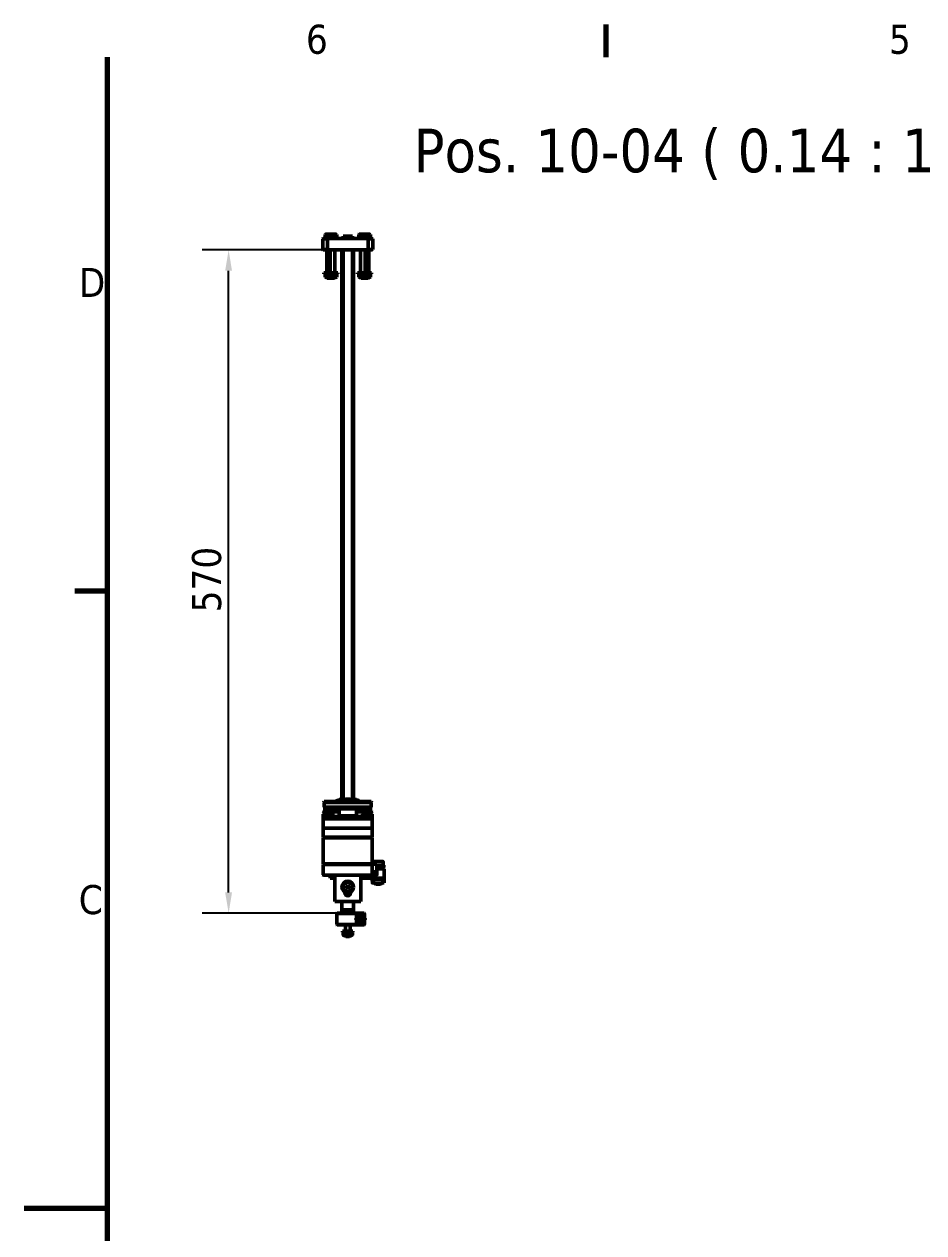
# Model space of a CAD drawing. Header units: millimetres. Extents: x -2829 to 3000, y -2259 to 2421.
# Drawn here: x 0 to 773, y 1040 to 2078 of the extents above; entities that cross this region are included whole.
import ezdxf

# ---------------------------------------------------------------- set-up
doc = ezdxf.new("R2010")
doc.units = ezdxf.units.MM
doc.header["$LTSCALE"] = 7.142857
for name, color, linetype, lineweight in [('Border (ISO)', 7, 'Continuous', 70), ('Dimension (ISO)', 7, 'Continuous', 25), ('Symbol (ISO)', 7, 'Continuous', 25), ('Visible (ISO)', 7, 'Continuous', 50)]:
    doc.layers.add(name, color=color, linetype=linetype, lineweight=lineweight)
doc.styles.add('Note Text (ISO)', font='tahoma.ttf')
doc.styles.add('Text Style42', font='tahoma.ttf')
doc.dimstyles.new('Default - Method 1b (ISO)', dxfattribs={"dimscale": 7.142857, "dimtxt": 3.5, "dimasz": 2.5, "dimexe": 3.175, "dimexo": 0, "dimgap": 0.762, "dimtad": 1, "dimtoh": 1, "dimrnd": 1e-08, "dimtxsty": 'Note Text (ISO)', "dimcen": 0.09, "dimdle": 10, "dimclrd": 256, "dimclre": 256, "dimclrt": 256, "dimazin": 2, "dimtfac": 1, "dimtmove": 0, "dimatfit": 3, "dimfxl": 0, "dimtolj": 1, "dimlwd": -1, "dimlwe": -1, "dimarcsym": 0})

# ---------------------------------------------------------------- blocks, each defined once
blk = doc.blocks.new('Borders Default Border')
at = {"layer": 'Border (ISO)'}
for p, q in [((70, 287), (70, 290.9)), ((10, 222.75), (6.1, 222.75))]:
    blk.add_line(p, q, dxfattribs=at)
at = {"layer": 'Border (ISO)', "flags": 128}
for points in [[(10, 10), (10, 287)], [(0, 148.5), (10, 148.5)]]:
    blk.add_lwpolyline(points, dxfattribs=at)
at = {"layer": 'Border (ISO)', "char_height": 3.5, "attachment_point": 7, "style": 'Note Text (ISO)'}
for s, insert in [('6', (33.88, 287.33)), ('5', (103.98, 287.33)), ('D', (6.57, 258.13)), ('C', (6.56, 183.81))]:
    blk.add_mtext(s, dxfattribs=dict(at, insert=insert))
blk = doc.blocks.new('*D37')
at = {"layer": 'Defpoints', "color": 0}
for p in [(175.6, 1884.2), (260.4, 1884.2), (282.8, 1314.2)]:
    blk.add_point(p, dxfattribs=at)
at = {"layer": 'Dimension (ISO)'}
for p, q in [((260.4, 1884.2), (152.9, 1884.2)), ((175.6, 1332.1), (175.6, 1866.3)), ((282.8, 1314.2), (152.9, 1314.2))]:
    blk.add_line(p, q, dxfattribs=at)
for points in [[(172.6, 1866.3), (178.5, 1866.3), (175.6, 1884.2)], [(172.6, 1332.1), (178.5, 1332.1), (175.6, 1314.2)]]:
    blk.add_solid(points, dxfattribs=at)
at = {"layer": 'Dimension (ISO)', "insert": (144.1, 1572.8), "char_height": 25, "attachment_point": 1, "rotation": 90, "style": 'Note Text (ISO)'}
blk.add_mtext('\\A1;570', dxfattribs=at)

msp = doc.modelspace()

# ---------------------------------------------------------------- linework, layer by layer
at = {"layer": 'Visible (ISO)'}
for p, q in [((256.804, 1894.201), (256.404, 1893.801)), ((256.404, 1893.801), (260.404, 1893.801)), ((256.404, 1893.801), (256.404, 1884.601)), ((260.404, 1894.201), (256.804, 1894.201)), ((257.404, 1895.001), (260.404, 1895.001)), ((257.404, 1894.201), (257.404, 1895.001)), ((258.804, 1897.801), (258.404, 1897.401)), ((258.404, 1897.401), (261.404, 1897.401)), ((258.404, 1897.401), (258.404, 1895.001)), ((261.804, 1897.801), (258.804, 1897.801)), ((260.404, 1895.001), (269.404, 1895.001)), ((260.404, 1894.201), (260.404, 1895.001)), ((295.404, 1894.201), (260.404, 1894.201)), ((260.404, 1884.201), (260.404, 1894.201)), ((261.804, 1897.801), (261.404, 1897.401)), ((261.404, 1897.401), (268.404, 1897.401)), ((261.404, 1897.401), (261.404, 1895.001)), ((268.004, 1897.801), (261.804, 1897.801)), ((268.004, 1897.801), (268.404, 1897.401)), ((268.404, 1897.401), (268.404, 1895.001)), ((269.404, 1894.201), (269.404, 1895.001)), ((281.904, 1896.001), (273.904, 1896.001)), ((273.904, 1894.201), (273.904, 1896.001)), ((281.904, 1894.201), (281.904, 1896.001)), ((286.404, 1895.001), (295.404, 1895.001)), ((286.404, 1894.201), (286.404, 1895.001)), ((287.804, 1897.801), (287.404, 1897.401)), ((287.404, 1897.401), (294.404, 1897.401)), ((287.404, 1897.401), (287.404, 1895.001)), ((294.004, 1897.801), (287.804, 1897.801)), ((297.004, 1897.801), (294.004, 1897.801)), ((294.004, 1897.801), (294.404, 1897.401)), ((294.404, 1897.401), (297.404, 1897.401)), ((294.404, 1897.401), (294.404, 1895.001)), ((295.404, 1895.001), (298.404, 1895.001)), ((295.404, 1894.201), (295.404, 1895.001)), ((299.004, 1894.201), (295.404, 1894.201)), ((295.404, 1884.201), (295.404, 1894.201)), ((295.404, 1893.801), (299.404, 1893.801)), ((297.004, 1897.801), (297.404, 1897.401)), ((297.404, 1897.401), (297.404, 1895.001)), ((298.404, 1894.201), (298.404, 1895.001)), ((299.004, 1894.201), (299.404, 1893.801)), ((299.404, 1893.801), (299.404, 1884.601)), ((260.404, 1884.601), (256.404, 1884.601)), ((256.804, 1884.201), (256.404, 1884.601)), ((256.804, 1884.201), (260.404, 1884.201)), ((259.904, 1884.201), (259.904, 1864.431)), ((295.404, 1884.201), (260.404, 1884.201)), ((262.904, 1884.201), (262.904, 1864.431)), ((266.904, 1884.201), (266.904, 1864.431)), ((272.904, 1411.801), (272.904, 1884.201)), ((273.904, 1411.801), (273.904, 1884.201)), ((281.904, 1411.801), (281.904, 1884.201)), ((282.904, 1411.801), (282.904, 1884.201)), ((288.904, 1884.201), (288.904, 1864.431)), ((292.904, 1884.201), (292.904, 1864.431)), ((299.404, 1884.601), (295.404, 1884.601)), ((295.404, 1884.201), (299.004, 1884.201)), ((295.904, 1884.201), (295.904, 1864.431)), ((299.004, 1884.201), (299.404, 1884.601)), ((257.404, 1864.431), (260.404, 1864.431)), ((257.404, 1863.631), (257.404, 1864.431)), ((257.404, 1863.631), (260.404, 1863.631)), ((259.004, 1863.631), (258.404, 1863.284)), ((258.404, 1862.972), (258.404, 1863.284)), ((258.404, 1862.972), (258.404, 1861.09)), ((258.404, 1860.777), (258.404, 1861.09)), ((259.004, 1860.431), (258.404, 1860.777)), ((259.004, 1860.431), (262.004, 1860.431)), ((260.334, 1860.001), (259.904, 1860.431)), ((263.334, 1860.001), (260.334, 1860.001)), ((260.404, 1864.431), (269.404, 1864.431)), ((260.404, 1863.631), (260.404, 1864.431)), ((260.404, 1863.631), (269.404, 1863.631)), ((262.004, 1863.631), (261.404, 1863.284)), ((261.404, 1862.972), (261.404, 1863.284)), ((261.404, 1862.972), (261.404, 1861.09)), ((261.404, 1860.777), (261.404, 1861.09)), ((262.004, 1860.431), (261.404, 1860.777)), ((262.004, 1860.431), (267.804, 1860.431)), ((263.334, 1860.001), (262.904, 1860.431)), ((266.475, 1860.001), (263.334, 1860.001)), ((264.904, 1862.972), (264.904, 1861.09)), ((266.475, 1860.001), (266.904, 1860.431)), ((267.804, 1863.631), (268.404, 1863.284)), ((267.804, 1860.431), (268.404, 1860.777)), ((268.404, 1863.284), (268.404, 1862.972)), ((268.404, 1862.972), (268.404, 1861.09)), ((268.404, 1861.09), (268.404, 1860.777)), ((269.404, 1863.631), (269.404, 1864.431)), ((286.404, 1864.431), (295.404, 1864.431)), ((286.404, 1863.631), (286.404, 1864.431)), ((286.404, 1863.631), (295.404, 1863.631)), ((288.004, 1863.631), (287.404, 1863.284)), ((287.404, 1862.972), (287.404, 1863.284)), ((287.404, 1862.972), (287.404, 1861.09)), ((287.404, 1860.777), (287.404, 1861.09)), ((288.004, 1860.431), (287.404, 1860.777)), ((288.004, 1860.431), (293.804, 1860.431)), ((289.334, 1860.001), (288.904, 1860.431)), ((292.475, 1860.001), (289.334, 1860.001)), ((290.904, 1862.972), (290.904, 1861.09)), ((292.475, 1860.001), (292.904, 1860.431)), ((295.475, 1860.001), (292.475, 1860.001)), ((293.804, 1863.631), (294.404, 1863.284)), ((293.804, 1860.431), (294.404, 1860.777)), ((293.804, 1860.431), (296.804, 1860.431)), ((294.404, 1863.284), (294.404, 1862.972)), ((294.404, 1862.972), (294.404, 1861.09)), ((294.404, 1861.09), (294.404, 1860.777)), ((295.404, 1864.431), (298.404, 1864.431)), ((295.404, 1863.631), (295.404, 1864.431)), ((295.404, 1863.631), (298.404, 1863.631)), ((295.475, 1860.001), (295.904, 1860.431)), ((296.804, 1863.631), (297.404, 1863.284)), ((296.804, 1860.431), (297.404, 1860.777)), ((297.404, 1863.284), (297.404, 1862.972)), ((297.404, 1862.972), (297.404, 1861.09)), ((297.404, 1861.09), (297.404, 1860.777)), ((298.404, 1863.631), (298.404, 1864.431)), ((257.649, 1410.218), (257.51, 1409.43)), ((271.804, 1409.43), (257.51, 1409.43)), ((258.171, 1409.313), (257.51, 1409.43)), ((258.171, 1402.789), (257.51, 1402.673)), ((257.51, 1402.673), (270.404, 1402.673)), ((257.649, 1401.885), (257.51, 1402.673)), ((271.804, 1410.218), (257.649, 1410.218)), ((257.71, 1409.301), (258.368, 1409.301)), ((257.71, 1409.301), (257.71, 1405.301)), ((257.71, 1405.301), (258.368, 1405.301)), ((258.31, 1402.801), (258.311, 1402.801)), ((258.311, 1405.301), (258.311, 1402.801)), ((258.318, 1402.801), (258.311, 1402.801)), ((258.318, 1402.801), (258.498, 1402.801)), ((271.84, 1409.301), (258.368, 1409.301)), ((271.84, 1405.301), (258.368, 1405.301)), ((258.495, 1405.301), (258.495, 1402.801)), ((258.546, 1402.801), (258.498, 1402.801)), ((258.546, 1402.801), (258.991, 1402.801)), ((258.98, 1405.301), (258.98, 1402.801)), ((259.078, 1402.801), (258.991, 1402.801)), ((259.078, 1402.801), (259.782, 1402.801)), ((259.759, 1405.301), (259.759, 1402.801)), ((259.907, 1402.801), (259.782, 1402.801)), ((259.907, 1402.801), (260.859, 1402.801)), ((260.82, 1405.301), (260.82, 1402.801)), ((261.021, 1402.801), (260.859, 1402.801)), ((261.021, 1402.801), (262.204, 1402.801)), ((262.145, 1405.301), (262.145, 1402.801)), ((262.4, 1402.801), (262.204, 1402.801)), ((262.4, 1402.801), (263.797, 1402.801)), ((263.713, 1405.301), (263.713, 1402.801)), ((264.024, 1402.801), (263.797, 1402.801)), ((264.024, 1402.801), (265.613, 1402.801)), ((265.501, 1405.301), (265.501, 1402.801)), ((265.867, 1402.801), (265.613, 1402.801)), ((265.867, 1402.801), (267.623, 1402.801)), ((267.48, 1405.301), (267.48, 1402.801)), ((267.9, 1402.801), (267.623, 1402.801)), ((267.9, 1402.801), (269.794, 1402.801)), ((269.427, 1411.368), (269.872, 1411.467)), ((269.618, 1405.301), (269.618, 1402.801)), ((270.09, 1402.801), (269.794, 1402.801)), ((270.09, 1402.801), (270.404, 1402.801)), ((285.404, 1411.801), (270.404, 1411.801)), ((270.404, 1410.801), (270.404, 1411.801)), ((285.404, 1410.801), (270.404, 1410.801)), ((285.404, 1403.801), (270.404, 1403.801)), ((270.404, 1397.801), (270.404, 1403.801)), ((271.803, 1410.218), (271.119, 1410.801)), ((271.804, 1409.301), (271.804, 1410.801)), ((271.804, 1403.801), (271.804, 1405.301)), ((271.84, 1409.301), (283.968, 1409.301)), ((271.84, 1405.301), (283.968, 1405.301)), ((275.904, 1412.301), (275.404, 1411.801)), ((275.904, 1412.301), (279.904, 1412.301)), ((279.904, 1411.801), (279.904, 1412.301)), ((297.44, 1409.301), (283.968, 1409.301)), ((297.44, 1405.301), (283.968, 1405.301)), ((284.004, 1409.301), (284.004, 1410.801)), ((298.16, 1410.218), (284.004, 1410.218)), ((298.298, 1409.43), (284.004, 1409.43)), ((284.004, 1403.801), (284.004, 1405.301)), ((284.005, 1410.218), (284.689, 1410.801)), ((285.404, 1410.801), (285.404, 1411.801)), ((285.404, 1397.801), (285.404, 1403.801)), ((285.404, 1402.801), (286.479, 1402.801)), ((285.404, 1402.673), (298.298, 1402.673)), ((286.381, 1411.368), (285.937, 1411.467)), ((286.098, 1410.742), (286.565, 1411.024)), ((286.318, 1410.218), (286.098, 1410.742)), ((286.134, 1410.657), (286.565, 1411.024)), ((286.768, 1402.801), (286.479, 1402.801)), ((286.565, 1411.024), (287.418, 1410.383)), ((286.768, 1402.801), (288.619, 1402.801)), ((286.933, 1402.801), (286.933, 1405.301)), ((287.224, 1410.218), (287.418, 1410.383)), ((287.418, 1410.383), (287.487, 1410.218)), ((288.889, 1402.801), (288.619, 1402.801)), ((288.889, 1402.801), (290.591, 1402.801)), ((289.02, 1402.801), (289.02, 1405.301)), ((290.836, 1402.801), (290.591, 1402.801)), ((290.836, 1402.801), (292.362, 1402.801)), ((290.938, 1402.801), (290.938, 1405.301)), ((292.579, 1402.801), (292.362, 1402.801)), ((292.579, 1402.801), (293.906, 1402.801)), ((292.654, 1402.801), (292.654, 1405.301)), ((294.09, 1402.801), (293.906, 1402.801)), ((294.09, 1402.801), (295.197, 1402.801)), ((294.143, 1402.801), (294.143, 1405.301)), ((295.347, 1402.801), (295.197, 1402.801)), ((295.347, 1402.801), (296.215, 1402.801)), ((295.38, 1402.801), (295.38, 1405.301)), ((296.328, 1402.801), (296.215, 1402.801)), ((296.328, 1402.801), (296.945, 1402.801)), ((296.346, 1402.801), (296.346, 1405.301)), ((297.019, 1402.801), (296.945, 1402.801)), ((297.019, 1402.801), (297.374, 1402.801)), ((297.026, 1402.801), (297.026, 1405.301)), ((297.408, 1402.801), (297.374, 1402.801)), ((297.408, 1402.801), (297.498, 1402.801)), ((297.41, 1402.801), (297.41, 1405.301)), ((297.44, 1409.301), (298.098, 1409.301)), ((297.44, 1405.301), (298.098, 1405.301)), ((297.497, 1405.301), (297.497, 1402.801)), ((297.637, 1409.313), (298.298, 1409.43)), ((297.637, 1402.789), (298.298, 1402.673)), ((298.098, 1409.301), (298.098, 1405.301)), ((298.16, 1410.218), (298.298, 1409.43)), ((298.16, 1401.885), (298.298, 1402.673)), ((256.904, 1399.201), (258.904, 1401.201)), ((256.904, 1397.773), (256.904, 1399.201)), ((256.904, 1397.773), (256.904, 1395.201)), ((256.904, 1395.201), (258.904, 1397.201)), ((256.904, 1395.201), (256.904, 1387.301)), ((256.904, 1395.201), (298.904, 1395.201)), ((257.649, 1401.885), (270.404, 1401.885)), ((258.904, 1401.201), (258.904, 1399.201)), ((270.404, 1401.201), (258.904, 1401.201)), ((258.904, 1397.701), (258.904, 1399.201)), ((258.904, 1397.701), (265.904, 1397.701)), ((258.904, 1397.201), (258.904, 1397.701)), ((296.904, 1397.201), (258.904, 1397.201)), ((259.654, 1399.401), (259.654, 1397.701)), ((259.954, 1399.701), (264.854, 1399.701)), ((265.154, 1399.401), (265.154, 1397.701)), ((265.904, 1397.201), (265.904, 1397.701)), ((285.404, 1397.801), (270.404, 1397.801)), ((275.404, 1397.801), (275.404, 1397.201)), ((279.904, 1397.201), (279.904, 1397.801)), ((285.404, 1401.885), (298.16, 1401.885)), ((296.904, 1401.201), (285.404, 1401.201)), ((289.904, 1397.701), (296.904, 1397.701)), ((289.904, 1397.201), (289.904, 1397.701)), ((290.654, 1399.401), (290.654, 1397.701)), ((290.954, 1399.701), (295.854, 1399.701)), ((296.154, 1399.401), (296.154, 1397.701)), ((296.904, 1401.201), (298.904, 1399.201)), ((296.904, 1399.201), (296.904, 1401.201)), ((296.904, 1399.201), (296.904, 1397.701)), ((296.904, 1397.201), (296.904, 1397.701)), ((296.904, 1397.201), (298.904, 1395.201)), ((298.904, 1399.201), (298.904, 1397.773)), ((298.904, 1395.201), (298.904, 1397.773)), ((298.904, 1395.201), (298.904, 1387.301)), ((256.904, 1387.301), (256.904, 1387.001)), ((298.904, 1387.301), (256.904, 1387.301)), ((256.904, 1379.551), (256.904, 1387.001)), ((298.904, 1387.001), (298.904, 1387.301)), ((298.904, 1387.001), (298.904, 1379.551)), ((257.154, 1379.301), (256.904, 1379.551)), ((256.904, 1379.551), (257.49, 1379.551)), ((256.904, 1379.051), (257.154, 1379.301)), ((256.904, 1356.551), (256.904, 1379.051)), ((257.756, 1379.051), (256.904, 1379.051)), ((257.667, 1379.301), (257.154, 1379.301)), ((260.118, 1379.551), (257.49, 1379.551)), ((257.667, 1379.301), (260.295, 1379.301)), ((262.111, 1379.051), (257.756, 1379.051)), ((260.118, 1379.551), (261.533, 1379.551)), ((261.533, 1379.301), (260.295, 1379.301)), ((294.276, 1379.551), (261.533, 1379.551)), ((261.533, 1379.301), (294.276, 1379.301)), ((264.579, 1379.051), (262.111, 1379.051)), ((291.229, 1379.301), (264.579, 1379.301)), ((264.579, 1379.051), (291.229, 1379.051)), ((293.697, 1379.051), (291.229, 1379.051)), ((298.052, 1379.051), (293.697, 1379.051)), ((294.276, 1379.551), (295.69, 1379.551)), ((295.513, 1379.301), (294.276, 1379.301)), ((295.513, 1379.301), (298.142, 1379.301)), ((298.318, 1379.551), (295.69, 1379.551)), ((298.904, 1379.051), (298.052, 1379.051)), ((298.654, 1379.301), (298.142, 1379.301)), ((298.318, 1379.551), (298.904, 1379.551)), ((298.654, 1379.301), (298.904, 1379.551)), ((298.904, 1379.051), (298.654, 1379.301)), ((298.904, 1356.551), (298.904, 1379.051)), ((257.154, 1356.301), (256.904, 1356.551)), ((256.904, 1356.551), (257.756, 1356.551)), ((257.154, 1356.301), (256.904, 1356.051)), ((257.49, 1356.051), (256.904, 1356.051)), ((256.904, 1347.301), (256.904, 1356.051)), ((257.154, 1356.301), (257.667, 1356.301)), ((257.49, 1356.051), (260.118, 1356.051)), ((260.295, 1356.301), (257.667, 1356.301)), ((257.756, 1356.551), (262.111, 1356.551)), ((261.533, 1356.051), (260.118, 1356.051)), ((260.295, 1356.301), (261.533, 1356.301)), ((294.276, 1356.301), (261.533, 1356.301)), ((261.533, 1356.051), (294.276, 1356.051)), ((262.111, 1356.551), (264.579, 1356.551)), ((291.229, 1356.551), (264.579, 1356.551)), ((264.579, 1356.301), (291.229, 1356.301)), ((291.229, 1356.551), (293.697, 1356.551)), ((293.697, 1356.551), (298.052, 1356.551)), ((294.276, 1356.301), (295.513, 1356.301)), ((295.69, 1356.051), (294.276, 1356.051)), ((298.142, 1356.301), (295.513, 1356.301)), ((295.69, 1356.051), (298.318, 1356.051)), ((298.052, 1356.551), (298.904, 1356.551)), ((298.142, 1356.301), (298.654, 1356.301)), ((298.904, 1356.051), (298.318, 1356.051)), ((298.654, 1356.301), (298.904, 1356.551)), ((298.654, 1356.301), (298.904, 1356.051)), ((298.654, 1356.301), (302.904, 1356.301)), ((298.904, 1356.051), (298.904, 1347.301)), ((299.834, 1358.201), (299.834, 1356.301)), ((300.334, 1358.701), (307.834, 1358.701)), ((302.904, 1355.801), (302.904, 1356.301)), ((302.904, 1355.801), (302.904, 1350.301)), ((302.904, 1355.201), (309.084, 1355.201)), ((307.084, 1354.201), (302.904, 1354.201)), ((302.904, 1352.201), (309.084, 1352.201)), ((307.084, 1354.201), (309.084, 1352.201)), ((307.084, 1354.201), (309.084, 1354.201)), ((308.334, 1358.201), (308.334, 1355.201)), ((309.084, 1354.201), (309.084, 1355.201)), ((309.084, 1344.201), (309.084, 1352.201)), ((257.404, 1346.801), (257.843, 1346.801)), ((260.472, 1346.801), (257.843, 1346.801)), ((260.472, 1346.801), (261.533, 1346.801)), ((294.276, 1346.801), (261.533, 1346.801)), ((262.904, 1344.201), (262.904, 1346.801)), ((266.724, 1344.201), (262.904, 1344.201)), ((266.724, 1346.801), (266.724, 1324.201)), ((289.084, 1346.801), (289.084, 1324.201)), ((289.084, 1344.201), (295.084, 1344.201)), ((294.276, 1346.801), (295.336, 1346.801)), ((309.084, 1344.201), (295.084, 1344.201)), ((297.965, 1346.801), (295.336, 1346.801)), ((297.965, 1346.801), (298.404, 1346.801)), ((302.404, 1346.801), (298.404, 1346.801)), ((302.404, 1349.801), (298.904, 1349.801)), ((299.037, 1343.192), (299.014, 1343.192)), ((299.037, 1344.201), (299.037, 1343.192)), ((299.085, 1340.192), (301.585, 1340.192)), ((299.133, 1343.192), (299.133, 1344.201)), ((299.156, 1343.192), (299.133, 1343.192)), ((299.156, 1343.192), (309.155, 1343.192)), ((301.584, 1340.192), (301.584, 1339.692)), ((302.904, 1349.801), (302.404, 1349.801)), ((302.904, 1349.801), (302.904, 1350.301)), ((302.904, 1349.801), (302.904, 1347.301)), ((306.584, 1340.192), (309.084, 1340.192)), ((306.584, 1340.192), (306.584, 1339.692)), ((309.084, 1344.692), (309.13, 1344.692)), ((309.132, 1344.592), (309.132, 1343.192)), ((275.404, 1331.701), (275.404, 1332.371)), ((275.404, 1332.079), (275.997, 1332.079)), ((276.404, 1337.567), (277.904, 1338.433)), ((276.404, 1335.835), (276.404, 1337.567)), ((277.904, 1334.969), (276.404, 1335.835)), ((277.904, 1338.433), (279.404, 1337.567)), ((279.404, 1335.835), (277.904, 1334.969)), ((279.404, 1337.567), (279.404, 1335.835)), ((279.811, 1332.079), (280.404, 1332.079)), ((280.404, 1332.371), (280.404, 1331.701)), ((301.584, 1339.692), (306.584, 1339.692)), ((302.075, 1339.201), (301.584, 1339.692)), ((306.094, 1339.201), (302.075, 1339.201)), ((306.094, 1339.201), (306.584, 1339.692)), ((289.084, 1324.201), (266.724, 1324.201)), ((272.904, 1314.201), (272.904, 1324.201)), ((282.904, 1314.201), (282.904, 1324.201)), ((268.404, 1313.801), (268.804, 1314.201)), ((268.404, 1304.601), (268.404, 1313.801)), ((268.404, 1313.801), (268.565, 1313.801)), ((272.581, 1313.801), (268.565, 1313.801)), ((268.952, 1314.201), (268.804, 1314.201)), ((268.952, 1314.201), (272.968, 1314.201)), ((272.581, 1313.801), (283.228, 1313.801)), ((282.841, 1314.201), (272.968, 1314.201)), ((273.404, 1315.001), (282.404, 1315.001)), ((273.404, 1314.201), (273.404, 1315.001)), ((274.404, 1316.701), (274.404, 1315.001)), ((274.804, 1317.101), (281.004, 1317.101)), ((281.404, 1316.701), (281.404, 1315.001)), ((282.404, 1314.201), (282.404, 1315.001)), ((282.841, 1314.201), (284.991, 1314.201)), ((285.404, 1313.801), (283.228, 1313.801)), ((292.004, 1314.201), (284.991, 1314.201)), ((284.991, 1314.201), (285.404, 1313.801)), ((285.404, 1310.139), (285.404, 1313.801)), ((292.004, 1310.832), (292.004, 1314.201)), ((292.404, 1313.801), (292.004, 1314.201)), ((292.404, 1313.801), (292.404, 1310.139)), ((268.565, 1304.601), (268.404, 1304.601)), ((268.804, 1304.201), (268.404, 1304.601)), ((268.565, 1304.601), (272.581, 1304.601)), ((268.804, 1304.201), (268.952, 1304.201)), ((272.968, 1304.201), (268.952, 1304.201)), ((283.228, 1304.601), (272.581, 1304.601)), ((272.968, 1304.201), (282.841, 1304.201)), ((273.404, 1298.731), (282.404, 1298.731)), ((273.404, 1297.931), (273.404, 1298.731)), ((275.904, 1304.201), (275.904, 1298.731)), ((279.904, 1304.201), (279.904, 1298.731)), ((282.404, 1297.931), (282.404, 1298.731)), ((285.095, 1304.201), (282.841, 1304.201)), ((283.228, 1304.601), (285.404, 1304.601)), ((285.095, 1304.201), (285.404, 1304.601)), ((292.004, 1304.201), (285.095, 1304.201)), ((285.404, 1304.601), (285.404, 1308.263)), ((285.404, 1304.601), (292.004, 1304.601)), ((292.004, 1304.601), (292.004, 1307.571)), ((292.404, 1304.601), (292.004, 1304.601)), ((292.004, 1304.201), (292.404, 1304.601)), ((292.004, 1304.201), (292.004, 1304.601)), ((292.404, 1308.263), (292.404, 1304.601)), ((273.404, 1297.931), (282.404, 1297.931)), ((275.004, 1297.931), (273.863, 1297.272)), ((273.863, 1297.272), (273.863, 1295.39)), ((275.004, 1294.731), (273.863, 1295.39)), ((275.004, 1294.731), (280.804, 1294.731)), ((275.884, 1297.272), (275.884, 1295.39)), ((276.334, 1294.301), (275.904, 1294.731)), ((279.475, 1294.301), (276.334, 1294.301)), ((279.475, 1294.301), (279.904, 1294.731)), ((279.925, 1297.272), (279.925, 1295.39)), ((280.804, 1297.931), (281.946, 1297.272)), ((280.804, 1294.731), (281.946, 1295.39)), ((281.946, 1297.272), (281.946, 1295.39))]:
    msp.add_line(p, q, dxfattribs=at)
for centre, radius in [((277.904, 1336.701), 5), ((277.904, 1336.701), 4.25), ((288.904, 1309.201), 2.9), ((288.904, 1309.201), 2), ((288.904, 1309.201), 1.571)]:
    msp.add_circle(centre, radius, dxfattribs=at)
for centre, radius, start, end in [((258.31, 1410.101), 0.8, 260, 270), ((258.31, 1402.001), 0.8, 90, 100), ((297.498, 1410.101), 0.8, 270, 280), ((297.498, 1402.001), 0.8, 80, 90), ((259.954, 1399.401), 0.3, 90, 180), ((264.854, 1399.401), 0.3, 0, 90), ((290.954, 1399.401), 0.3, 90, 180), ((295.854, 1399.401), 0.3, 0, 90), ((257.204, 1387.001), 0.3, 90, 180), ((298.604, 1387.001), 0.3, 0, 90), ((300.334, 1358.201), 0.5, 90, 180), ((307.834, 1358.201), 0.5, 0, 90), ((257.404, 1347.301), 0.5, 180, 270), ((298.404, 1347.301), 0.5, 270, 0), ((302.404, 1347.301), 0.5, 270, 0), ((277.904, 1331.701), 2.5, 180, 0), ((274.804, 1316.701), 0.4, 90, 180), ((281.004, 1316.701), 0.4, 0, 90)]:
    msp.add_arc(centre, radius, start, end, dxfattribs=at)
for centre, major_axis, ratio, start_param, end_param in [((268.857, 1410.101), (-1.019, -1.195), 0.46721905, 3.698359, 5.0006913), ((269.146, 1409.855), (1.297, 1.522), 0.46721905, 0.05281959, 1.72648446), ((286.662, 1409.855), (1.297, -1.522), 0.46721905, 3.71755918, 4.11001547), ((286.662, 1409.855), (-1.297, 1.522), 0.46721905, 5.72641896, 6.23036571), ((286.951, 1410.101), (-1.019, 1.195), 0.46721905, 4.42408666, 7.3842223), ((299.014, 1342.992), (0, 0.2), 0.01609942, 0, 2.07854172), ((299.085, 1345.452), (0, -5.26), 0.01609942, 5.22013438, 7.34623624), ((299.156, 1342.992), (0, 0.2), 0.01609942, 4.20464358, 6.28318531), ((309.084, 1345.452), (0, -5.26), 0.01609942, 0, 1.06305093), ((309.13, 1344.592), (0, 0.1), 0.01609942, 4.71238898, 6.28318531), ((309.155, 1342.992), (0, 0.2), 0.01609942, 4.20464358, 6.28318531)]:
    msp.add_ellipse(centre, major_axis=major_axis, ratio=ratio, start_param=start_param, end_param=end_param, dxfattribs=at)
for points, weights in [([(261.404, 1863.119), (259.953, 1863.488), (258.404, 1862.972)], [1.03509058343, 1.1345236727, 1]), ([(258.404, 1861.09), (259.953, 1860.573), (261.404, 1860.942)], [1, 1.1345236727, 1.03509058343]), ([(264.904, 1862.972), (263.154, 1863.555), (261.404, 1862.972)], [1, 1.15470053838, 1]), ([(261.404, 1861.09), (263.154, 1860.506), (264.904, 1861.09)], [1, 1.15470053838, 1]), ([(268.404, 1862.972), (266.654, 1863.555), (264.904, 1862.972)], [1, 1.15470053838, 1]), ([(264.904, 1861.09), (266.654, 1860.506), (268.404, 1861.09)], [1, 1.15470053838, 1]), ([(290.904, 1862.972), (289.154, 1863.555), (287.404, 1862.972)], [1, 1.15470053838, 1]), ([(287.404, 1861.09), (289.154, 1860.506), (290.904, 1861.09)], [1, 1.15470053838, 1]), ([(294.404, 1862.972), (292.654, 1863.555), (290.904, 1862.972)], [1, 1.15470053838, 1]), ([(290.904, 1861.09), (292.654, 1860.506), (294.404, 1861.09)], [1, 1.15470053838, 1]), ([(297.404, 1862.972), (295.855, 1863.488), (294.404, 1863.119)], [1, 1.1345524237, 1.03504807019]), ([(294.404, 1860.942), (295.855, 1860.573), (297.404, 1861.09)], [1.03504807019, 1.1345524237, 1]), ([(284.863, 1309.201), (285.873, 1310.951), (286.884, 1312.701)], [1, 1.15470053838, 1]), ([(286.884, 1305.701), (285.873, 1307.451), (284.863, 1309.201)], [1, 1.15470053838, 1]), ([(286.884, 1312.701), (288.904, 1312.701), (290.925, 1312.701)], [1, 1.15470053838, 1]), ([(290.925, 1312.701), (291.936, 1310.951), (292.946, 1309.201)], [1, 1.15470053838, 1]), ([(292.946, 1309.201), (291.936, 1307.451), (290.925, 1305.701)], [1, 1.15470053838, 1]), ([(290.925, 1305.701), (288.904, 1305.701), (286.884, 1305.701)], [1, 1.15470053838, 1]), ([(275.884, 1297.272), (274.873, 1297.855), (273.863, 1297.272)], [1, 1.15470053838, 1]), ([(273.863, 1295.39), (274.873, 1294.806), (275.884, 1295.39)], [1, 1.15470053838, 1]), ([(279.925, 1297.272), (277.904, 1297.855), (275.884, 1297.272)], [1, 1.15470053838, 1]), ([(275.884, 1295.39), (277.904, 1294.806), (279.925, 1295.39)], [1, 1.15470053838, 1]), ([(281.946, 1297.272), (280.936, 1297.855), (279.925, 1297.272)], [1, 1.15470053838, 1]), ([(279.925, 1295.39), (280.936, 1294.806), (281.946, 1295.39)], [1, 1.15470053838, 1])]:
    msp.add_rational_spline(points, weights, degree=2, dxfattribs=at)

# ---------------------------------------------------------------- block references
at = {"xscale": 7.142857142857142, "yscale": 7.142857142857142, "zscale": 7.142857142857142}
msp.add_blockref('Borders Default Border', (0, 0), dxfattribs=at)

# ---------------------------------------------------------------- texts
at = {"layer": 'Symbol (ISO)', "insert": (334.435, 1944.23), "char_height": 37.42857, "attachment_point": 7, "style": 'Text Style42'}
msp.add_mtext('Pos. 10-04 ( 0.14 : 1 )', dxfattribs=at)

# ---------------------------------------------------------------- dimensions: what is measured, and where the dimension line sits
at = {"layer": 'Dimension (ISO)'}
dim = msp.add_linear_dim(base=(175.564, 1884.201), p1=(282.841, 1314.201), p2=(260.404, 1884.201), angle=270, dimstyle='Default - Method 1b (ISO)', override={"dimgap": 0.762, "dimtoh": 0, "dimdec": 2, "dimtol": 0, "dimlim": 0, "dimtp": 0, "dimtm": 0, "dimtdec": 2, "dimtofl": 0, "dimatfit": 1}, dxfattribs=at)
dim.commit()
dim.dimension.update_dxf_attribs({"geometry": '*D37', "text_midpoint": (175.564, 1599.201), "dimtype": 160})

doc.saveas('drawing.dxf')
